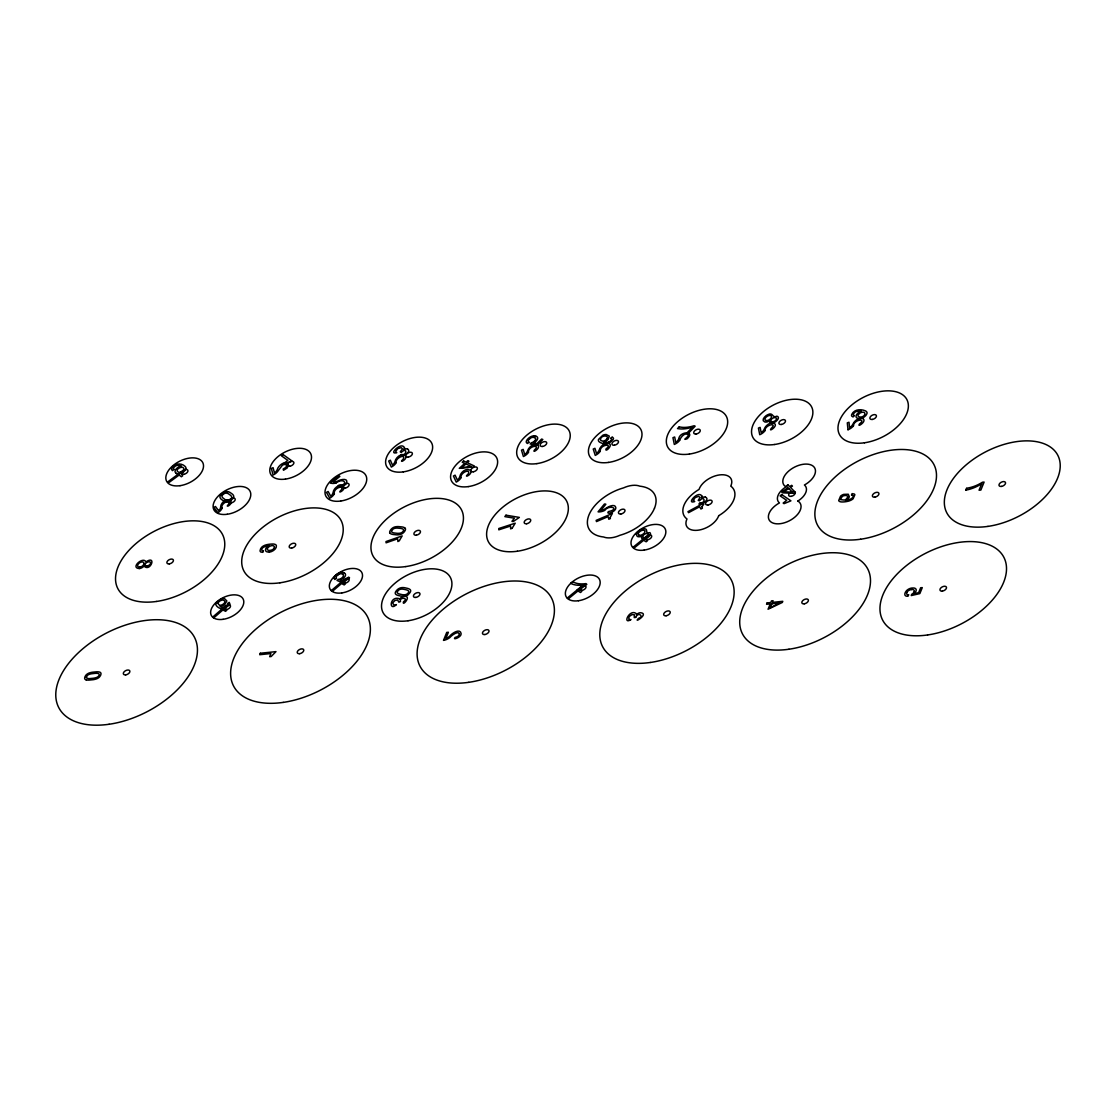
<?xml version="1.0" encoding="UTF-8"?>
<svg xmlns="http://www.w3.org/2000/svg" width="1116" height="1116" viewBox="0 0 1116 1116"><rect width="100%" height="100%" fill="white"/><g stroke="black" fill="none" stroke-linecap="round" stroke-linejoin="round"><path stroke-width="1.5" d="M221.986 508.059C220.229 502.87 231.709 498.587 228.613 504.306C223.632 509.105 234.834 503.581 229.91 500.289C225.53 498.74 220.661 502.884 220.605 507.222A9.835 5.692 -27.4 0 1 219.699 509.649A3.348 1.939 -27.4 0 1 218.638 510.668L215.444 506.497L213.867 507.445L217.913 512.746A8.342 4.841 -27.4 0 0 222.112 508.115M263.432 550.913L262.846 552.35L260.949 552.057A3.836 2.218 -27.4 0 1 260.321 551.527A5.064 2.929 -27.4 0 1 260.056 550.774C260.726 544.817 268.342 544.078 273.141 544.008A9.5 5.51 -27.4 0 1 274.452 544.19L275.401 544.51A4.938 2.86 -27.4 0 1 276.001 544.985A4.408 2.553 -27.4 0 1 276.377 545.905A6.026 3.487 -27.4 0 1 269.347 552.155M635.897 617.092C638.254 611.261 644.518 616.855 638.645 618.292C632.061 624.555 650.419 613.326 640.207 612.726A3.962 2.302 -27.4 0 0 636.371 614.721L636.329 614.707A3.794 2.19 -27.4 0 0 635.757 613.256C629.243 609.141 622.128 625.141 631.028 619.575A4.408 2.553 -27.4 0 1 628.81 619.185L629.089 616.618L632.019 614.595L634.404 614.776L634.223 617.58L635.785 617.413M851.508 495.072L852.094 493.635L854.214 494.011A4.018 2.33 -27.4 0 1 854.87 494.765L853.098 498.796A5.943 3.446 -27.4 0 1 850.699 500.331A9.054 5.245 -27.4 0 1 848.537 501.126L847.755 501.321A19.921 11.537 -27.4 0 1 842.12 501.963A8.426 4.883 -27.4 0 1 839.957 501.642A5.441 3.153 -27.4 0 1 838.674 500.582L840.529 496.174A4.952 2.874 -27.4 0 1 841.855 495.197A5.399 3.125 -27.4 0 1 843.808 494.36L848.258 494.235L849.318 496.704A6.989 4.045 -27.4 0 1 848.955 497.596L848.676 498.057A5.05 2.916 -27.4 0 1 847.993 498.894A4.073 2.358 -27.4 0 1 847.086 499.647L845.956 500.345A17.326 10.03 -27.4 0 0 847.672 500.066L847.797 500.038M908.619 594.772L908.033 596.223A4.938 2.86 -27.4 0 1 905.146 595.428A6.222 3.613 -27.4 0 1 905.174 592.805A8.858 5.134 -27.4 0 1 905.369 592.289L906.318 590.908A5.566 3.222 -27.4 0 1 910.028 588.467A6.347 3.683 -27.4 0 1 912.079 588.02L913.837 588.006A5.859 3.39 -27.4 0 1 914.52 588.132A5.217 3.027 -27.4 0 1 916.194 589.876A6.612 3.836 -27.4 0 1 915.859 591.382A5.608 3.25 -27.4 0 1 915.078 592.666L914.939 592.819A3.376 1.953 -27.4 0 1 913.809 593.768L918.621 592.68L920.63 587.769L922.29 587.602L919.849 593.6L911.228 595.581L911.646 594.34A5.273 3.055 -27.4 0 0 913.125 593.238A3.557 2.065 -27.4 0 0 913.878 592.275L913.976 592.094M965.814 490.077L966.484 488.417M981.689 483.758L979.053 490.245L980.852 490.064L984.117 482.056L982.471 482.224A24.887 14.41 -27.4 0 1 966.554 488.236M334.256 493.649C333.196 487.678 345.179 484.539 341.147 490.133C335.888 495.044 347.787 489.059 342.821 485.837C338.706 483.981 333.475 488.445 333.056 492.588A9.974 5.775 -27.4 0 1 331.884 495.085A3.404 1.967 -27.4 0 1 330.713 496.09L328.118 491.486L326.458 492.379L329.764 498.224A8.482 4.91 -27.4 0 0 334.423 493.635M769.594 420.774C769.845 427.874 782.804 417.649 776.834 416.17C772.23 418.821 773.402 411.567 767.613 414.761C765.241 415.682 760.624 420.397 764.683 421.918A4.631 2.678 -27.4 0 0 769.635 420.816M460.95 477.62C460.099 472.431 471.343 468.106 468.176 474.049C462.163 479.224 474.3 473.756 469.989 470.087C465.749 467.841 460.573 472.375 459.834 476.476A9.974 5.775 -27.4 0 1 458.523 478.987A3.404 1.967 -27.4 0 1 457.309 479.964L455.105 475.165L453.431 476.002L456.235 482.112A8.482 4.91 -27.4 0 0 461.103 477.606M396.068 462.61C395.092 457.951 406.405 453.152 403.183 459.234C397.38 464.2 408.902 459.164 405.136 455.44C400.77 452.845 395.734 457.755 394.966 461.564A9.835 5.692 -27.4 0 1 393.627 464.019A3.348 1.939 -27.4 0 1 392.427 464.981L390.363 460.197L388.703 461.006L391.325 467.088A8.342 4.841 -27.4 0 0 396.18 462.694M678.751 438.993C679.449 430.999 696.077 430.692 687.065 438.825C680.523 440.904 690.637 436.328 687.651 434.18C684.61 432.896 681.248 436.37 679.588 440.234M600.241 451.045C599.864 444.238 613.702 443.275 606.03 448.911C604.412 453.236 613.856 445.019 608.792 443.457C604.635 442.187 600.199 446.456 599.236 449.999A9.835 5.692 -27.4 0 1 597.744 452.371A3.348 1.939 -27.4 0 1 596.488 453.305L594.926 448.297L593.238 449.037L595.246 455.412A8.342 4.841 -27.4 0 0 600.338 451.129M528.398 452.273C527.994 445.8 541.399 444.015 534.494 449.943C531.425 454.142 541.971 447.586 537.41 444.838C533.155 443.066 528.426 447.53 527.491 451.045A9.835 5.692 -27.4 0 1 525.943 453.515A3.348 1.939 -27.4 0 1 524.687 454.435L523.181 449.385L521.493 450.139L523.404 456.542A8.342 4.841 -27.4 0 0 528.538 452.287M765.004 430.483C764.6 424.973 777.95 421.918 771.337 428.321C767.515 432.869 778.536 426.117 774.448 423.466C770.779 421.22 765.409 425.489 764.167 429.269A9.835 5.692 -27.4 0 1 762.465 431.725M856.628 414.664L857.269 413.799A4.562 2.651 -27.4 0 1 861.357 411.469L861.343 411.427M641.77 536.015C639.649 543.143 653.516 536.112 649.889 532.611C643.611 534.132 649.903 527.659 642.677 528.97C640.012 529.723 634.251 533.211 637.152 536.294A4.631 2.678 -27.4 0 0 641.798 536.057M853.405 425.754C853.782 419.435 867.16 417.914 859.543 423.885C856.293 428.237 867.146 421.443 863.1 418.765C859.836 416.645 854.326 420.509 852.777 424.373A9.835 5.692 -27.4 0 1 850.894 426.814M854.256 415.57L853.043 416.979L851.745 416.101A3.836 2.218 -27.4 0 1 851.55 415.333A5.064 2.929 -27.4 0 1 851.745 414.427C854.047 409.307 860.771 408.805 865.36 410.841A9.5 5.51 -27.4 0 1 866.267 411.413L866.825 412.055A4.938 2.86 -27.4 0 1 867.034 412.753A4.408 2.553 -27.4 0 1 866.825 413.883A6.026 3.487 -27.4 0 1 858.12 418.695M699.704 500.47C705.061 494.723 705.842 504.014 699.927 502.73C694.836 507.794 712.092 500.149 705.396 497.108M679.016 427.01L677.524 428.572A25.194 14.592 -27.4 0 0 692.45 427.107M692.45 427.191L686.591 433.315L687.958 433.733L695.184 426.173L693.943 425.796A24.468 14.173 -27.4 0 1 679.184 426.828M221.108 494.611L222.154 493.663A9.179 5.315 -27.4 0 1 222.949 493.091L223.953 492.477A4.729 2.734 -27.4 0 1 224.665 492.142A4.534 2.623 -27.4 0 1 226.213 491.682A5.036 2.916 -27.4 0 1 227.762 491.668M529.012 442.117L527.631 443.484A4.855 2.804 -27.4 0 1 526.264 441.531A6.124 3.543 -27.4 0 1 528.063 438.7A8.705 5.05 -27.4 0 1 528.552 438.211L530.114 437.067A5.468 3.167 -27.4 0 1 534.201 435.812M610.87 438.267L612.252 436.9L613.409 438.128A4.018 2.33 -27.4 0 1 613.312 439.23L609.35 442.982A5.943 3.446 -27.4 0 1 606.685 443.763A9.054 5.245 -27.4 0 1 604.691 443.805L604.035 443.722A19.921 11.537 -27.4 0 1 599.85 442.271A8.426 4.883 -27.4 0 1 598.622 441.085A5.441 3.153 -27.4 0 1 598.525 439.411L602.807 435.254A4.952 2.874 -27.4 0 1 604.37 434.696A5.399 3.125 -27.4 0 1 606.239 434.529L609.28 436.105L608.276 439.23A6.989 4.045 -27.4 0 1 607.411 440.067L606.923 440.471A5.05 2.916 -27.4 0 1 605.876 441.141A4.073 2.358 -27.4 0 1 604.746 441.615L603.519 441.908A17.326 10.03 -27.4 0 0 604.858 442.299L604.956 442.313M401.634 452.036C407.786 446.553 406.629 456.486 401.425 454.407C396.25 459.304 413.352 452.622 407.535 449.037M534.327 441.239L534.145 441.392A3.501 2.023 -27.4 0 1 532.988 442.159A5.189 2.999 -27.4 0 1 531.286 442.787L530.156 443.987L537.159 445.075L542.836 439.481L541.623 439.048L536.991 443.624L533.085 442.982A3.418 1.981 -27.4 0 0 534.662 442.257A5.524 3.195 -27.4 0 0 536.057 441.183A6.501 3.767 -27.4 0 0 537.256 439.662A5.134 2.971 -27.4 0 0 537.368 437.151A5.761 3.334 -27.4 0 0 537.019 436.747L535.847 436.091M173.943 469.362L172.394 470.645L171.585 469.445A3.836 2.218 -27.4 0 1 171.697 468.567A5.064 2.929 -27.4 0 1 172.199 467.618C175.031 463.238 181.531 462.791 185.158 466.432A9.5 5.51 -27.4 0 1 185.73 467.227L185.981 468.036A4.938 2.86 -27.4 0 1 185.912 468.832A4.408 2.553 -27.4 0 1 185.34 470.017A6.026 3.487 -27.4 0 1 176.147 473.505M570.876 583.333L572.731 581.938M336.558 578.269L334.926 579.483A4.855 2.804 -27.4 0 1 334.326 577.167A6.124 3.543 -27.4 0 1 336.795 574.419A8.705 5.05 -27.4 0 1 337.367 573.987L339.097 573.01A5.468 3.167 -27.4 0 1 343.086 572.369M227.566 603.575L229.212 602.347L229.84 603.868A4.018 2.33 -27.4 0 1 229.408 605.025L224.748 608.387A5.943 3.446 -27.4 0 1 222.168 608.764A9.054 5.245 -27.4 0 1 220.41 608.457L219.852 608.262A19.921 11.537 -27.4 0 1 216.63 605.974A8.426 4.883 -27.4 0 1 215.918 604.481A5.441 3.153 -27.4 0 1 216.351 602.668L221.414 598.943A4.952 2.874 -27.4 0 1 222.963 598.608A5.399 3.125 -27.4 0 1 224.665 598.734L226.841 600.966L225 604.161A6.989 4.045 -27.4 0 1 223.967 604.914L223.409 605.263A5.05 2.916 -27.4 0 1 222.279 605.793A4.073 2.358 -27.4 0 1 221.135 606.114L219.978 606.211A17.326 10.03 -27.4 0 0 221.024 606.867A6.473 3.753 -27.4 0 0 224.539 607.369M407.759 594.884L409 593.824A8.691 5.036 -27.4 0 0 409.586 593.154L410.283 592.122A4.841 2.804 -27.4 0 0 410.465 591.759A4.617 2.678 -27.4 0 0 410.632 590.504A4.994 2.902 -27.4 0 0 410.088 589.569A11.774 6.822 -27.4 0 0 407.717 588.411L404.843 587.755A11.62 6.738 -27.4 0 0 401.565 587.644A5.036 2.916 -27.4 0 0 399.863 588.104A4.534 2.623 -27.4 0 0 398.384 588.871A4.729 2.734 -27.4 0 0 397.756 589.318L396.933 590.085A9.179 5.315 -27.4 0 0 396.347 590.741L395.636 591.773A4.603 2.664 -27.4 0 0 395.287 593.405A5.036 2.916 -27.4 0 0 395.817 594.326A11.62 6.738 -27.4 0 0 398.189 595.47L401.062 596.139A11.774 6.822 -27.4 0 0 404.341 596.251A4.994 2.902 -27.4 0 0 406.057 595.805A4.659 2.692 -27.4 0 0 407.759 594.884M604.607 510.347C609.95 503.986 620.454 509.077 608.29 511.644C605.639 515.299 615.851 511.881 615.865 507.92C615.516 503.149 608.122 506.58 605.43 508.645A9.974 5.775 -27.4 0 1 602.291 510.193A3.404 1.967 -27.4 0 1 600.84 510.389L605.876 504.223L604.481 503.958L598.078 511.812A8.482 4.91 -27.4 0 0 604.537 510.5M400.491 601.58L398.858 602.166L397.575 599.962L394.855 600.52L392.692 602.919L393.767 604.942A4.408 2.553 -27.4 0 0 396.389 604.607C388.982 611.819 389.554 596.683 398.231 598.427A3.794 2.19 -27.4 0 1 399.584 599.376L399.654 599.348A3.962 2.302 -27.4 0 1 402.736 596.683C413.645 594.061 401.579 607.634 403.504 601.775C409.67 597.674 398.942 596.809 400.449 601.301M336.265 482.81C344.621 476.811 348.903 485.795 338.887 485.125C334.856 488.599 345.737 486.576 346.546 482.837C348.541 477.676 340.268 479.42 337.66 481.135A9.974 5.775 -27.4 0 1 334.409 482.098A3.404 1.967 -27.4 0 1 333.126 481.973L339.864 476.406L338.818 475.807L330.238 482.879A8.482 4.91 -27.4 0 0 336.139 482.963M139.305 568.532C129.916 568.03 143.015 556.089 145.959 561.85C157.161 554.596 150.214 572.648 144.02 566.049A4.631 2.678 -27.4 0 1 139.291 568.574M139.835 567.026L138.663 566.97A2.832 1.646 -27.4 0 1 138.077 566.677L137.938 566.537A3.515 2.037 -27.4 0 1 137.686 565.993L137.714 565.31A5.231 3.027 -27.4 0 1 137.938 564.654A3.515 2.037 -27.4 0 1 142.081 561.934A3.487 2.023 -27.4 0 1 143.755 564.194M699.425 500.777L698.211 500.414L700.095 497.387L698.546 496.355L695.129 497.61L693.427 500.275M765.995 420.439L765.185 419.979A2.832 1.646 -27.4 0 1 764.948 419.463L764.934 419.253A3.515 2.037 -27.4 0 1 765.088 418.57L765.52 417.83A5.231 3.027 -27.4 0 1 766.092 417.175A3.515 2.037 -27.4 0 1 770.724 415.57A3.487 2.023 -27.4 0 1 770.542 418.64A3.613 2.093 -27.4 0 1 765.869 420.593M403.699 449.595L403.727 449.609A3.794 2.19 -27.4 0 0 404.508 447.753M401.314 452.343L400.239 451.854L402.499 448.911L401.258 447.642L397.84 448.59L395.734 451.283A4.408 2.553 -27.4 0 0 396.766 452.65C387.684 455.3 401.551 440.973 404.452 447.767M638.798 534.941L638.268 534.285A2.832 1.646 -27.4 0 1 638.24 533.671L638.31 533.448A3.515 2.037 -27.4 0 1 638.687 532.737L639.329 532.025A5.231 3.027 -27.4 0 1 640.04 531.425A3.515 2.037 -27.4 0 1 644.588 530.602M344.439 572.954L345.276 573.847A5.761 3.334 -27.4 0 1 345.458 574.349A5.134 2.971 -27.4 0 1 344.607 577.042A6.501 3.767 -27.4 0 1 343.044 578.451A5.524 3.195 -27.4 0 1 341.496 579.385A3.418 1.981 -27.4 0 1 339.878 579.901L343.114 581.241L348.611 577.125L349.545 577.809L342.821 582.845L336.99 580.46L338.357 579.371A5.189 2.999 -27.4 0 0 340.059 578.995A3.501 2.023 -27.4 0 0 341.315 578.367L341.51 578.227A4.018 2.33 -27.4 0 0 342.891 574.252M701.978 496.188C698.295 489.673 685.545 504.864 694.696 501.502A4.408 2.553 -27.4 0 1 693.371 500.303M675.752 442.299L674.678 436.998L672.948 437.681L674.315 444.447A8.482 4.91 -27.4 0 0 679.742 440.248M847.993 429.744L847.295 422.852L849.011 422.239L849.555 427.651A3.348 1.939 -27.4 0 0 850.852 426.8M86.211 679.909A11.62 6.738 -27.4 0 0 89.447 680.062L92.963 679.714A11.774 6.822 -27.4 0 0 96.646 678.821A4.994 2.902 -27.4 0 0 98.292 677.97A4.659 2.692 -27.4 0 0 99.673 676.77L100.468 675.585A8.691 5.036 -27.4 0 0 100.761 674.915L100.984 673.911A4.841 2.804 -27.4 0 0 100.984 673.576A4.617 2.678 -27.4 0 0 100.496 672.571A4.994 2.902 -27.4 0 0 99.394 672.027A11.774 6.822 -27.4 0 0 96.171 671.846L92.656 672.195A11.62 6.738 -27.4 0 0 88.987 673.074A5.036 2.916 -27.4 0 0 87.341 673.938A4.534 2.623 -27.4 0 0 86.127 674.957A4.729 2.734 -27.4 0 0 85.681 675.487L85.193 676.31A9.179 5.315 -27.4 0 0 84.9 676.994L84.663 677.984A4.603 2.664 -27.4 0 0 85.137 679.337A5.036 2.916 -27.4 0 0 86.225 679.881M143.783 564.194A3.613 2.093 -27.4 0 1 139.793 567.179M911.633 589.471A4.087 2.372 -27.4 0 1 914.06 592.094M907.322 591.438A4.199 2.427 -27.4 0 1 911.549 589.625M906.834 592.498A3.99 2.316 -27.4 0 1 907.461 591.494M908.55 594.884A3.683 2.134 -27.4 0 1 906.862 592.498M981.648 483.716A25.626 14.843 -27.4 0 1 965.8 490.133M851.578 494.96A3.195 1.855 -27.4 0 1 851.815 498.35A6.473 3.753 -27.4 0 1 847.825 499.968M847.504 497.262A3.934 2.274 -27.4 0 1 846.737 498.657A3.46 2.009 -27.4 0 1 844.352 500.094L840.432 499.605L842.245 496.383A4.227 2.441 -27.4 0 1 844.896 495.532A5.566 3.222 -27.4 0 1 846.207 495.504A3.348 1.939 -27.4 0 1 847.546 497.317M339.069 574.084A4.129 2.385 -27.4 0 1 342.71 574.377M337.841 574.963A3.92 2.274 -27.4 0 1 339.083 574.224M336.418 578.353A3.627 2.093 -27.4 0 1 337.855 574.977M343.086 572.689A6.124 3.543 -27.4 0 1 344.439 573.247M227.692 603.491A3.195 1.855 -27.4 0 1 224.581 607.23M638.645 535.08A3.613 2.093 -27.4 0 0 643.346 533.908A3.487 2.023 -27.4 0 0 644.574 530.63M572.94 581.771A24.468 14.173 -27.4 0 0 585.914 583.612L586.821 584.338L577.879 591.062L576.874 590.336L584.114 584.882A25.194 14.592 -27.4 0 1 570.82 583.389M221.108 494.611A4.603 2.664 -27.4 0 0 220.033 496.299A5.036 2.916 -27.4 0 0 220.033 497.457A11.62 6.738 -27.4 0 0 221.359 499.34L223.339 500.833A11.774 6.822 -27.4 0 0 225.906 501.809M227.79 491.654A11.62 6.738 -27.4 0 1 230.314 492.644L232.337 494.095A11.774 6.822 -27.4 0 1 233.676 495.992A4.994 2.902 -27.4 0 1 233.649 497.164A4.617 2.678 -27.4 0 1 232.909 498.503A4.841 2.804 -27.4 0 1 232.602 498.866L231.542 499.815A8.691 5.036 -27.4 0 1 230.775 500.387L229.268 501.224A4.659 2.692 -27.4 0 1 227.483 501.781A4.994 2.902 -27.4 0 1 225.92 501.795M610.982 438.17A3.195 1.855 -27.4 0 1 608.792 442.006M608.792 442.131A6.473 3.753 -27.4 0 1 605.025 442.243M606.685 439.16A3.934 2.274 -27.4 0 1 605.207 440.388A3.46 2.009 -27.4 0 1 602.626 441.071C598.455 441.029 601.078 436.258 603.798 436.147A4.227 2.441 -27.4 0 1 606.141 436.23A5.566 3.222 -27.4 0 1 607.034 436.719A3.348 1.939 -27.4 0 1 606.685 439.216M765.088 430.581A8.342 4.841 -27.4 0 1 759.745 434.738L758.42 428.056L760.122 427.372L761.154 432.603A3.348 1.939 -27.4 0 0 762.423 431.711M854.103 415.71A3.208 1.855 -27.4 0 1 854.34 412.85L854.605 412.543A3.083 1.786 -27.4 0 1 856.614 411.441L859.278 411.176A18.428 10.672 -27.4 0 1 861.343 411.441M858.316 418.444A7.491 4.338 -27.4 0 1 856.656 417.733A5.036 2.916 -27.4 0 1 856.6 414.664M858.762 414.022A3.836 2.218 -27.4 0 1 863.421 412.236A3.836 2.218 -27.4 0 1 864.495 414.971A4.617 2.678 -27.4 0 1 864.091 415.57L863.658 415.961A2.72 1.576 -27.4 0 1 863.198 416.282A2.985 1.73 -27.4 0 1 861.915 416.854A3.962 2.288 -27.4 0 1 860.617 417.035A6.403 3.711 -27.4 0 1 859.39 416.91A3.725 2.162 -27.4 0 1 858.134 414.873A3.153 1.827 -27.4 0 1 858.692 413.994M853.545 425.768A8.342 4.841 -27.4 0 1 848.007 429.772M675.752 442.299A3.404 1.967 -27.4 0 0 677.021 441.392A9.974 5.775 -27.4 0 0 678.709 439.007M534.578 437.5A4.018 2.33 -27.4 0 1 534.383 441.266M529.319 439.188A4.018 2.33 -27.4 0 1 530.449 438.309M530.407 438.016A4.129 2.385 -27.4 0 1 534.425 437.653M528.872 442.229A3.627 2.093 -27.4 0 1 529.389 439.007M534.299 436.091A6.124 3.543 -27.4 0 1 535.931 436.342M403.755 449.622A3.962 2.302 -27.4 0 1 407.605 448.981M173.761 469.473A3.208 1.855 -27.4 0 1 174.989 466.432L175.324 466.153A3.083 1.786 -27.4 0 1 177.444 465.344L179.816 465.581A18.428 10.672 -27.4 0 1 181.503 466.279L181.503 466.279A4.562 2.651 -27.4 0 0 177.165 468.036L176.3 468.846A5.036 2.916 -27.4 0 0 175.212 472.18A7.491 4.338 -27.4 0 0 176.412 473.268M182.94 470.729A3.836 2.218 -27.4 0 0 182.996 467.548A3.836 2.218 -27.4 0 0 178.365 468.567A3.153 1.827 -27.4 0 0 177.542 469.362A3.725 2.162 -27.4 0 0 177.89 471.789A6.403 3.711 -27.4 0 0 178.881 472.194A3.962 2.288 -27.4 0 0 180.067 472.249A2.985 1.73 -27.4 0 0 181.364 471.901A2.72 1.576 -27.4 0 0 181.866 471.636L182.382 471.301A4.617 2.678 -27.4 0 0 183.038 470.757M263.334 551.053A3.208 1.855 -27.4 0 1 262.079 548.807L262.204 548.486A3.083 1.786 -27.4 0 1 263.822 547.049L266.612 546.059A18.428 10.672 -27.4 0 1 269.04 545.654L269.068 545.682A4.562 2.651 -27.4 0 0 265.803 548.667L265.552 549.518A5.036 2.916 -27.4 0 0 267.198 551.876A7.491 4.338 -27.4 0 0 269.43 551.904M389.791 532.806A5.036 2.916 -27.4 0 0 390.502 533.615A11.62 6.738 -27.4 0 0 393.181 534.48L396.306 534.829A11.774 6.822 -27.4 0 0 399.765 534.606A4.994 2.902 -27.4 0 0 401.481 534.02A4.659 2.692 -27.4 0 0 403.099 533.002L404.229 531.886A8.691 5.036 -27.4 0 0 404.717 531.216L405.289 530.17A4.841 2.804 -27.4 0 0 405.401 529.807A4.617 2.678 -27.4 0 0 405.373 528.607A4.994 2.902 -27.4 0 0 404.634 527.798M389.777 532.806A4.603 2.664 -27.4 0 1 389.889 531.244L390.447 530.212A9.179 5.315 -27.4 0 1 390.949 529.528L391.674 528.733A4.729 2.734 -27.4 0 1 392.246 528.259A4.534 2.623 -27.4 0 1 393.655 527.394A5.036 2.916 -27.4 0 1 395.371 526.822A11.62 6.738 -27.4 0 1 398.817 526.612L401.969 526.919A11.774 6.822 -27.4 0 1 404.648 527.784M403.629 530.212A3.613 2.093 -27.4 0 0 402.639 528.942A12.611 7.31 -27.4 0 0 400.309 528.356L397.589 528.105A9.333 5.399 -27.4 0 0 395.594 528.175A4.38 2.539 -27.4 0 0 393.627 528.761A2.316 1.339 -27.4 0 0 392.971 529.165L391.563 531.132A2.316 1.339 -27.4 0 0 391.604 531.607A4.38 2.539 -27.4 0 0 392.511 532.485A9.333 5.399 -27.4 0 0 394.115 532.946L396.933 533.281A11.983 6.947 -27.4 0 0 399.57 533.239A3.613 2.093 -27.4 0 0 402.123 532.318A2.581 1.493 -27.4 0 0 402.639 531.844L402.89 531.579A4.185 2.427 -27.4 0 0 403.308 530.993L403.504 530.588A2.483 1.437 -27.4 0 0 403.574 530.226M702.02 496.174A3.794 2.19 -27.4 0 1 701.448 497.973L701.504 497.987A3.962 2.302 -27.4 0 1 705.452 497.052M512.216 528.245L510.626 528.886L510.584 526.027L498.796 529.835L498.782 528.51L515.229 523.195L512.216 528.105M399.43 540.618L397.882 541.567L397.687 538.791L386.08 542.836L385.996 541.553L402.179 535.917L399.43 540.479M610.215 517.461L610.354 518.577L608.806 519.247L608.108 516.624L596.474 521.591L596.153 520.377L612.391 513.444L610.229 517.392M343.951 582.092L345.402 583.877L344.188 584.923L341.566 583.529L332.47 591.271L331.271 590.629L343.951 579.818L344.886 580.306L343.951 582.022M86.434 677.217L86.448 677.552A2.316 1.339 -27.4 0 0 86.671 677.942A4.38 2.539 -27.4 0 0 87.983 678.514A9.333 5.399 -27.4 0 0 89.894 678.57L93.088 678.277A11.983 6.947 -27.4 0 0 95.92 677.691A3.613 2.093 -27.4 0 0 98.347 676.38A2.581 1.493 -27.4 0 0 98.738 675.878L98.906 675.599A4.185 2.427 -27.4 0 0 99.143 675.013L99.198 674.636A2.483 1.437 -27.4 0 0 99.157 674.315A3.613 2.093 -27.4 0 0 97.664 673.408A12.611 7.31 -27.4 0 0 94.916 673.38L91.861 673.729A9.333 5.399 -27.4 0 0 89.726 674.204A4.38 2.539 -27.4 0 0 87.815 675.11A2.316 1.339 -27.4 0 0 87.243 675.585L86.434 677.217M181.601 474.007L182.689 475.779L181.364 476.755L179.146 475.039L169.283 482.293L168.251 481.498L182.034 471.384L182.815 471.998L181.601 473.951M580.39 589.625L581.757 591.438L580.487 592.484L577.948 590.978L568.476 598.706L567.305 598.009L580.515 587.211L581.408 587.755L580.404 589.499M701.95 506.734L702.396 508.226L700.918 509.022L699.606 506.748L688.572 512.676L687.972 511.63L703.359 503.344L703.819 504.153L701.964 506.678M288.486 465.274L287.147 468.022L283.492 470.268L283.171 469.055L285.933 467.325L286.714 465.442L285.305 464.298L282.571 464.995L278.219 470.729A8.482 4.91 -27.4 0 1 273.071 475.039L271.355 468.399L273.085 467.674L274.424 472.863A3.404 1.967 -27.4 0 0 275.666 471.942A9.974 5.775 -27.4 0 0 277.27 469.543C278.233 465.233 286.449 459.318 288.486 465.274M459.415 633.944C458.662 630.526 452.203 634.739 449.874 637.515A8.482 4.91 -27.4 0 1 443.498 640.375L446.735 632.409L448.395 632.242L445.856 638.478A3.404 1.967 -27.4 0 0 447.335 637.906A9.974 5.775 -27.4 0 0 450.027 635.841C452.203 633.051 460.476 627.876 461.145 633.804C461.354 637.375 451.868 640.654 455.189 637.389C456.946 637.041 459.067 636.064 459.401 634.097M646.08 538.958L647.406 540.772L646.15 541.79L643.653 540.284L634.307 547.872L633.149 547.189L646.206 536.587L647.085 537.117L646.08 538.958M225.265 608.443L226.757 610.271L225.558 611.317L222.893 609.964L213.895 617.748L212.668 617.12L225.223 606.253L226.157 606.727L225.279 608.318M217.829 603.379L219.447 605.151A3.46 2.009 -27.4 0 0 221.931 604.872A3.934 2.274 -27.4 0 0 223.605 603.798A3.32 1.925 -27.4 0 0 224.358 603.045A3.348 1.939 -27.4 0 0 224.693 601.231A5.566 3.222 -27.4 0 0 224.079 600.548A4.227 2.441 -27.4 0 0 222.014 600.059L219.392 601.175L217.843 603.268M718.718 515.69L718.509 516.248A17.968 10.407 -27.4 0 1 697.165 530.309A17.968 10.407 -27.4 0 1 686.982 518.982A28.081 16.266 -27.4 0 1 699.021 489.436A17.968 10.407 -27.4 0 1 719.722 474.9A17.968 10.407 -27.4 0 1 731.022 485.502L730.757 486.102A28.081 16.266 -27.4 0 1 718.718 515.69M397.31 591.633L397.24 591.829A2.316 1.339 -27.4 0 0 397.198 592.317A4.38 2.539 -27.4 0 0 397.896 593.335A9.333 5.399 -27.4 0 0 399.319 593.963L401.913 594.591A11.983 6.947 -27.4 0 0 404.397 594.786A3.613 2.093 -27.4 0 0 406.949 594.061A2.581 1.493 -27.4 0 0 407.521 593.614L407.8 593.363A4.185 2.427 -27.4 0 0 408.289 592.791L408.54 592.387A2.483 1.437 -27.4 0 0 408.679 592.024A3.613 2.093 -27.4 0 0 408.024 590.573A12.611 7.31 -27.4 0 0 405.931 589.75L403.42 589.22A9.333 5.399 -27.4 0 0 401.523 589.109A4.38 2.539 -27.4 0 0 399.598 589.541A2.316 1.339 -27.4 0 0 398.9 589.904L397.31 591.633M260.265 653.251L259.679 654.715L270.923 653.544L269.64 656.696L271.146 656.543L275.973 651.632L260.265 653.251M767.111 602.919L766.553 604.3L770.235 603.909L768.059 609.238L782.33 602.459L782.804 601.301L772.453 602.375L773.123 600.729L771.463 600.896L770.793 602.542L767.111 602.919M771.895 603.742L770.235 607.815L779.568 602.947L771.895 603.742M274.257 547.998L273.992 548.43A2.72 1.576 -27.4 0 1 273.657 548.807A2.985 1.73 -27.4 0 1 272.541 549.63A3.962 2.288 -27.4 0 1 271.216 550.146A6.403 3.711 -27.4 0 1 269.793 550.411A3.725 2.162 -27.4 0 1 267.324 549.225A3.153 1.827 -27.4 0 1 267.491 548.388A3.836 2.218 -27.4 0 1 271.746 545.64A3.836 2.218 -27.4 0 1 274.383 547.426A4.617 2.678 -27.4 0 1 274.257 547.998M222.489 494.904L222.349 495.085A2.316 1.339 -27.4 0 0 222.084 495.63A4.38 2.539 -27.4 0 0 222.154 496.913A9.333 5.399 -27.4 0 0 222.991 497.987L224.762 499.354A11.983 6.947 -27.4 0 0 226.646 500.233A3.613 2.093 -27.4 0 0 229.017 500.108A2.581 1.493 -27.4 0 0 229.687 499.773L230.022 499.563A4.185 2.427 -27.4 0 0 230.691 499.075L231.082 498.685A2.483 1.437 -27.4 0 0 231.375 498.322A3.613 2.093 -27.4 0 0 231.528 496.564A12.611 7.31 -27.4 0 0 230.259 495.099L228.515 493.858A9.333 5.399 -27.4 0 0 227.064 493.244A4.38 2.539 -27.4 0 0 225.32 493.202A2.316 1.339 -27.4 0 0 224.595 493.411L222.489 494.904M505.98 515.187L504.823 516.624L514.42 518.215L511.937 521.353L513.221 521.563L519.359 517.405L505.98 515.187M463.614 461.006L462.219 462.261L464.73 463.433L459.276 468.343L473.184 467.06L474.384 466L467.283 462.694L468.957 461.187L467.827 460.657L466.139 462.177L463.614 461.006M465.874 463.963L461.689 467.716L471.147 466.404L465.874 463.963M781.716 494.569L780.084 495.839L786.696 500.331L783.153 503.065L784.032 503.665L790.937 500.847L781.716 494.569M283.059 454.533L281.399 455.788L287.844 460.406L284.259 463.112L285.124 463.726L292.043 460.992L283.059 454.533M787.938 484.874L786.278 485.962L788.035 487.72L781.605 491.961L782.469 492.84L794.006 493.314L795.415 492.393L790.477 487.427L792.458 486.116L791.676 485.32L789.682 486.632L787.938 484.874M788.817 488.515L783.906 491.765L792.486 492.198L788.817 488.515M125.773 674.859A3.557 2.051 -27.4 0 0 129.791 670.869A3.557 2.051 -27.4 0 0 124.281 671.623A3.557 2.051 -27.4 0 0 125.773 674.859M109.103 724.256A76.418 44.263 -27.4 0 0 194.812 637.989A76.418 44.263 -27.4 0 0 75.93 655.106A76.418 44.263 -27.4 0 0 109.103 724.256M169.311 563.901A3.557 2.051 -27.4 0 0 173.329 559.911A3.557 2.051 -27.4 0 0 167.819 560.678A3.557 2.051 -27.4 0 0 169.311 563.901M156.645 601.44A58.925 34.136 -27.4 0 0 222.74 534.927A58.925 34.136 -27.4 0 0 131.06 548.123A58.925 34.136 -27.4 0 0 156.645 601.44M147.103 565.938A3.041 1.758 -27.4 0 0 150.59 562.534A3.041 1.758 -27.4 0 0 145.875 563.148A3.041 1.758 -27.4 0 0 147.103 565.938M927.591 634.962A68.271 39.548 -27.4 0 0 1004.163 557.902A68.271 39.548 -27.4 0 0 897.948 573.192A68.271 39.548 -27.4 0 0 927.591 634.962M942.392 591.103A3.557 2.051 -27.4 0 0 946.41 587.1A3.557 2.051 -27.4 0 0 940.9 587.867A3.557 2.051 -27.4 0 0 942.392 591.103M804.273 603.826A3.557 2.051 -27.4 0 0 808.291 599.822A3.557 2.051 -27.4 0 0 802.781 600.589A3.557 2.051 -27.4 0 0 804.273 603.826M788.956 649.233A70.545 40.86 -27.4 0 0 868.067 569.606A70.545 40.86 -27.4 0 0 758.322 585.398A70.545 40.86 -27.4 0 0 788.956 649.233M1001.429 486.423A3.557 2.051 -27.4 0 0 1005.446 482.419A3.557 2.051 -27.4 0 0 999.936 483.186A3.557 2.051 -27.4 0 0 1001.429 486.423M987.953 526.389A62.51 36.214 -27.4 0 0 1058.066 455.816A62.51 36.214 -27.4 0 0 960.806 469.822A62.51 36.214 -27.4 0 0 987.953 526.389M860.645 539.223A65.607 38 -27.4 0 0 934.232 465.163A65.607 38 -27.4 0 0 832.159 479.866A65.607 38 -27.4 0 0 860.645 539.223M874.846 497.164A3.557 2.051 -27.4 0 0 878.85 493.16A3.557 2.051 -27.4 0 0 873.34 493.928A3.557 2.051 -27.4 0 0 874.846 497.164M415.877 597.423A3.557 2.051 -27.4 0 0 419.895 593.433A3.557 2.051 -27.4 0 0 414.385 594.186A3.557 2.051 -27.4 0 0 415.877 597.423M408.024 620.761A37.972 21.999 -27.4 0 0 450.613 577.893A37.972 21.999 -27.4 0 0 391.535 586.388A37.972 21.999 -27.4 0 0 408.024 620.761M345.081 583.208A3.557 2.051 -27.4 0 0 349.099 579.204A3.557 2.051 -27.4 0 0 343.589 579.971A3.557 2.051 -27.4 0 0 345.081 583.208M341.817 592.931A17.898 10.365 -27.4 0 0 361.905 572.717A17.898 10.365 -27.4 0 0 334.047 576.735A17.898 10.365 -27.4 0 0 341.817 592.931M226.381 609.601A3.557 2.051 -27.4 0 0 230.398 605.611A3.557 2.051 -27.4 0 0 224.888 606.365A3.557 2.051 -27.4 0 0 226.381 609.601M223.116 619.324A17.898 10.365 -27.4 0 0 243.19 599.125A17.898 10.365 -27.4 0 0 215.346 603.128A17.898 10.365 -27.4 0 0 223.116 619.324M644.113 550.118A18.805 10.895 -27.4 0 0 665.206 528.886A18.805 10.895 -27.4 0 0 635.953 533.099A18.805 10.895 -27.4 0 0 644.113 550.118M647.587 539.781A3.557 2.051 -27.4 0 0 651.605 535.778A3.557 2.051 -27.4 0 0 646.08 536.545A3.557 2.051 -27.4 0 0 647.587 539.781M581.924 590.406A3.557 2.051 -27.4 0 0 585.942 586.416A3.557 2.051 -27.4 0 0 580.432 587.183A3.557 2.051 -27.4 0 0 581.924 590.406M578.465 600.743A18.805 10.895 -27.4 0 0 599.543 579.525A18.805 10.895 -27.4 0 0 570.29 583.738A18.805 10.895 -27.4 0 0 578.465 600.743M644.992 537.689A3.041 1.758 -27.4 0 0 648.382 534.243A3.041 1.758 -27.4 0 0 643.639 534.955A3.041 1.758 -27.4 0 0 644.992 537.689M227.273 514.267A20.339 11.788 -27.4 0 0 250.096 491.305A20.339 11.788 -27.4 0 0 218.443 495.867A20.339 11.788 -27.4 0 0 227.273 514.267M340.701 501.042A22.529 13.057 -27.4 0 0 365.964 475.611A22.529 13.057 -27.4 0 0 330.908 480.661A22.529 13.057 -27.4 0 0 340.701 501.042M468.288 486.604A25.375 14.703 -27.4 0 0 496.76 457.951A25.375 14.703 -27.4 0 0 457.267 463.628A25.375 14.703 -27.4 0 0 468.288 486.604M231.096 502.897A3.557 2.051 -27.4 0 0 235.113 498.894A3.557 2.051 -27.4 0 0 229.603 499.661A3.557 2.051 -27.4 0 0 231.096 502.897M345.025 488.18A3.557 2.051 -27.4 0 0 349.029 484.191A3.557 2.051 -27.4 0 0 343.519 484.944A3.557 2.051 -27.4 0 0 345.025 488.18M473.268 471.803A3.557 2.051 -27.4 0 0 477.285 467.813A3.557 2.051 -27.4 0 0 471.761 468.567A3.557 2.051 -27.4 0 0 473.268 471.803M772.956 421.75A3.041 1.758 -27.4 0 0 776.401 418.319A3.041 1.758 -27.4 0 0 771.672 418.974A3.041 1.758 -27.4 0 0 772.956 421.75M608.583 462.415A28.904 16.74 -27.4 0 0 641.003 429.786A28.904 16.74 -27.4 0 0 596.042 436.258A28.904 16.74 -27.4 0 0 608.583 462.415M774.616 444.489A33.089 19.167 -27.4 0 0 811.737 407.131A33.089 19.167 -27.4 0 0 760.247 414.552A33.089 19.167 -27.4 0 0 774.616 444.489M614.372 445.228A3.557 2.051 -27.4 0 0 618.39 441.239A3.557 2.051 -27.4 0 0 612.865 442.006A3.557 2.051 -27.4 0 0 614.372 445.228M781.367 424.471A3.557 2.051 -27.4 0 0 785.385 420.467A3.557 2.051 -27.4 0 0 779.861 421.234A3.557 2.051 -27.4 0 0 781.367 424.471M872.321 419.449A3.557 2.051 -27.4 0 0 876.339 415.459A3.557 2.051 -27.4 0 0 870.829 416.212A3.557 2.051 -27.4 0 0 872.321 419.449M696.161 434.026A3.557 2.051 -27.4 0 0 700.178 430.037A3.557 2.051 -27.4 0 0 694.668 430.79A3.557 2.051 -27.4 0 0 696.161 434.026M542.613 446.456A3.557 2.051 -27.4 0 0 546.631 442.452A3.557 2.051 -27.4 0 0 541.12 443.219A3.557 2.051 -27.4 0 0 542.613 446.456M408.289 457.072A3.557 2.051 -27.4 0 0 412.292 453.082A3.557 2.051 -27.4 0 0 406.782 453.835A3.557 2.051 -27.4 0 0 408.289 457.072M289.797 466.237A3.557 2.051 -27.4 0 0 293.815 462.247A3.557 2.051 -27.4 0 0 288.291 463.014A3.557 2.051 -27.4 0 0 289.797 466.237M183.833 474.3A3.557 2.051 -27.4 0 0 187.837 470.296A3.557 2.051 -27.4 0 0 182.326 471.064A3.557 2.051 -27.4 0 0 183.833 474.3M864.468 442.787A37.972 21.999 -27.4 0 0 907.057 399.919A37.972 21.999 -27.4 0 0 847.979 408.428A37.972 21.999 -27.4 0 0 864.468 442.787M689.423 454.059A33.089 19.167 -27.4 0 0 726.53 416.7A33.089 19.167 -27.4 0 0 675.054 424.108A33.089 19.167 -27.4 0 0 689.423 454.059M536.838 463.628A28.904 16.74 -27.4 0 0 569.244 431.013A28.904 16.74 -27.4 0 0 524.283 437.486A28.904 16.74 -27.4 0 0 536.838 463.628M403.308 471.873A25.375 14.703 -27.4 0 0 431.766 443.219A25.375 14.703 -27.4 0 0 392.288 448.897A25.375 14.703 -27.4 0 0 403.308 471.873M285.473 479.099A22.529 13.057 -27.4 0 0 310.736 453.668A22.529 13.057 -27.4 0 0 275.694 458.718A22.529 13.057 -27.4 0 0 285.473 479.099M180.011 485.683A20.339 11.788 -27.4 0 0 202.819 462.721A20.339 11.788 -27.4 0 0 171.18 467.269A20.339 11.788 -27.4 0 0 180.011 485.683M279.921 582.803A54.754 31.722 -27.4 0 0 341.329 520.991A54.754 31.722 -27.4 0 0 256.136 533.253A54.754 31.722 -27.4 0 0 279.921 582.803M405.764 566.579A49.885 28.89 -27.4 0 0 461.717 510.263A49.885 28.89 -27.4 0 0 384.113 521.437A49.885 28.89 -27.4 0 0 405.764 566.579M517.364 551.234A44.096 25.542 -27.4 0 0 566.83 501.461A44.096 25.542 -27.4 0 0 498.224 511.337A44.096 25.542 -27.4 0 0 517.364 551.234M654.492 508.199A37.065 21.469 -27.4 0 0 639.9 486.185A18.902 10.951 -27.4 0 0 623.537 487.887A37.065 21.469 -27.4 0 0 588.955 514.978A37.065 21.469 -27.4 0 0 603.547 536.977A18.902 10.951 -27.4 0 0 619.91 535.289A37.065 21.469 -27.4 0 0 654.492 508.199M797.898 501.014A15.68 9.081 -27.4 0 0 804.413 485A17.633 10.211 -27.4 0 0 813.996 466.962A17.633 10.211 -27.4 0 0 790.867 469.348A17.633 10.211 -27.4 0 0 785.957 486.911A15.68 9.081 -27.4 0 0 779.442 502.925A17.633 10.211 -27.4 0 0 769.859 520.963A17.633 10.211 -27.4 0 0 792.988 518.577A17.633 10.211 -27.4 0 0 797.898 501.014M291.625 548.082A3.557 2.051 -27.4 0 0 295.642 544.092A3.557 2.051 -27.4 0 0 290.118 544.859A3.557 2.051 -27.4 0 0 291.625 548.082M416.366 535.178A3.557 2.051 -27.4 0 0 420.369 531.174A3.557 2.051 -27.4 0 0 414.859 531.941A3.557 2.051 -27.4 0 0 416.366 535.178M526.64 523.753A3.557 2.051 -27.4 0 0 530.644 519.763A3.557 2.051 -27.4 0 0 525.134 520.516A3.557 2.051 -27.4 0 0 526.64 523.753M620.887 514.002A3.557 2.051 -27.4 0 0 624.904 509.998A3.557 2.051 -27.4 0 0 619.394 510.765A3.557 2.051 -27.4 0 0 620.887 514.002M708.032 504.976A3.557 2.051 -27.4 0 0 712.036 500.972A3.557 2.051 -27.4 0 0 706.526 501.74A3.557 2.051 -27.4 0 0 708.032 504.976M791.091 496.369A3.557 2.051 -27.4 0 0 795.108 492.379A3.557 2.051 -27.4 0 0 789.584 493.132A3.557 2.051 -27.4 0 0 791.091 496.369M283.227 702.396A75.386 43.663 -27.4 0 0 367.778 617.301A75.386 43.663 -27.4 0 0 250.5 634.181A75.386 43.663 -27.4 0 0 283.227 702.396M468.776 682.322A74.075 42.91 -27.4 0 0 551.848 598.706A74.075 42.91 -27.4 0 0 436.607 615.307A74.075 42.91 -27.4 0 0 468.776 682.322M650.363 662.472A72.47 41.976 -27.4 0 0 731.636 580.669A72.47 41.976 -27.4 0 0 618.892 596.907A72.47 41.976 -27.4 0 0 650.363 662.472M299.66 653.697A3.557 2.051 -27.4 0 0 303.678 649.707A3.557 2.051 -27.4 0 0 298.167 650.475A3.557 2.051 -27.4 0 0 299.66 653.697M484.902 634.53A3.557 2.051 -27.4 0 0 488.92 630.526A3.557 2.051 -27.4 0 0 483.409 631.293A3.557 2.051 -27.4 0 0 484.902 634.53M666.126 615.767A3.557 2.051 -27.4 0 0 670.13 611.763A3.557 2.051 -27.4 0 0 664.62 612.531A3.557 2.051 -27.4 0 0 666.126 615.767"/></g></svg>
